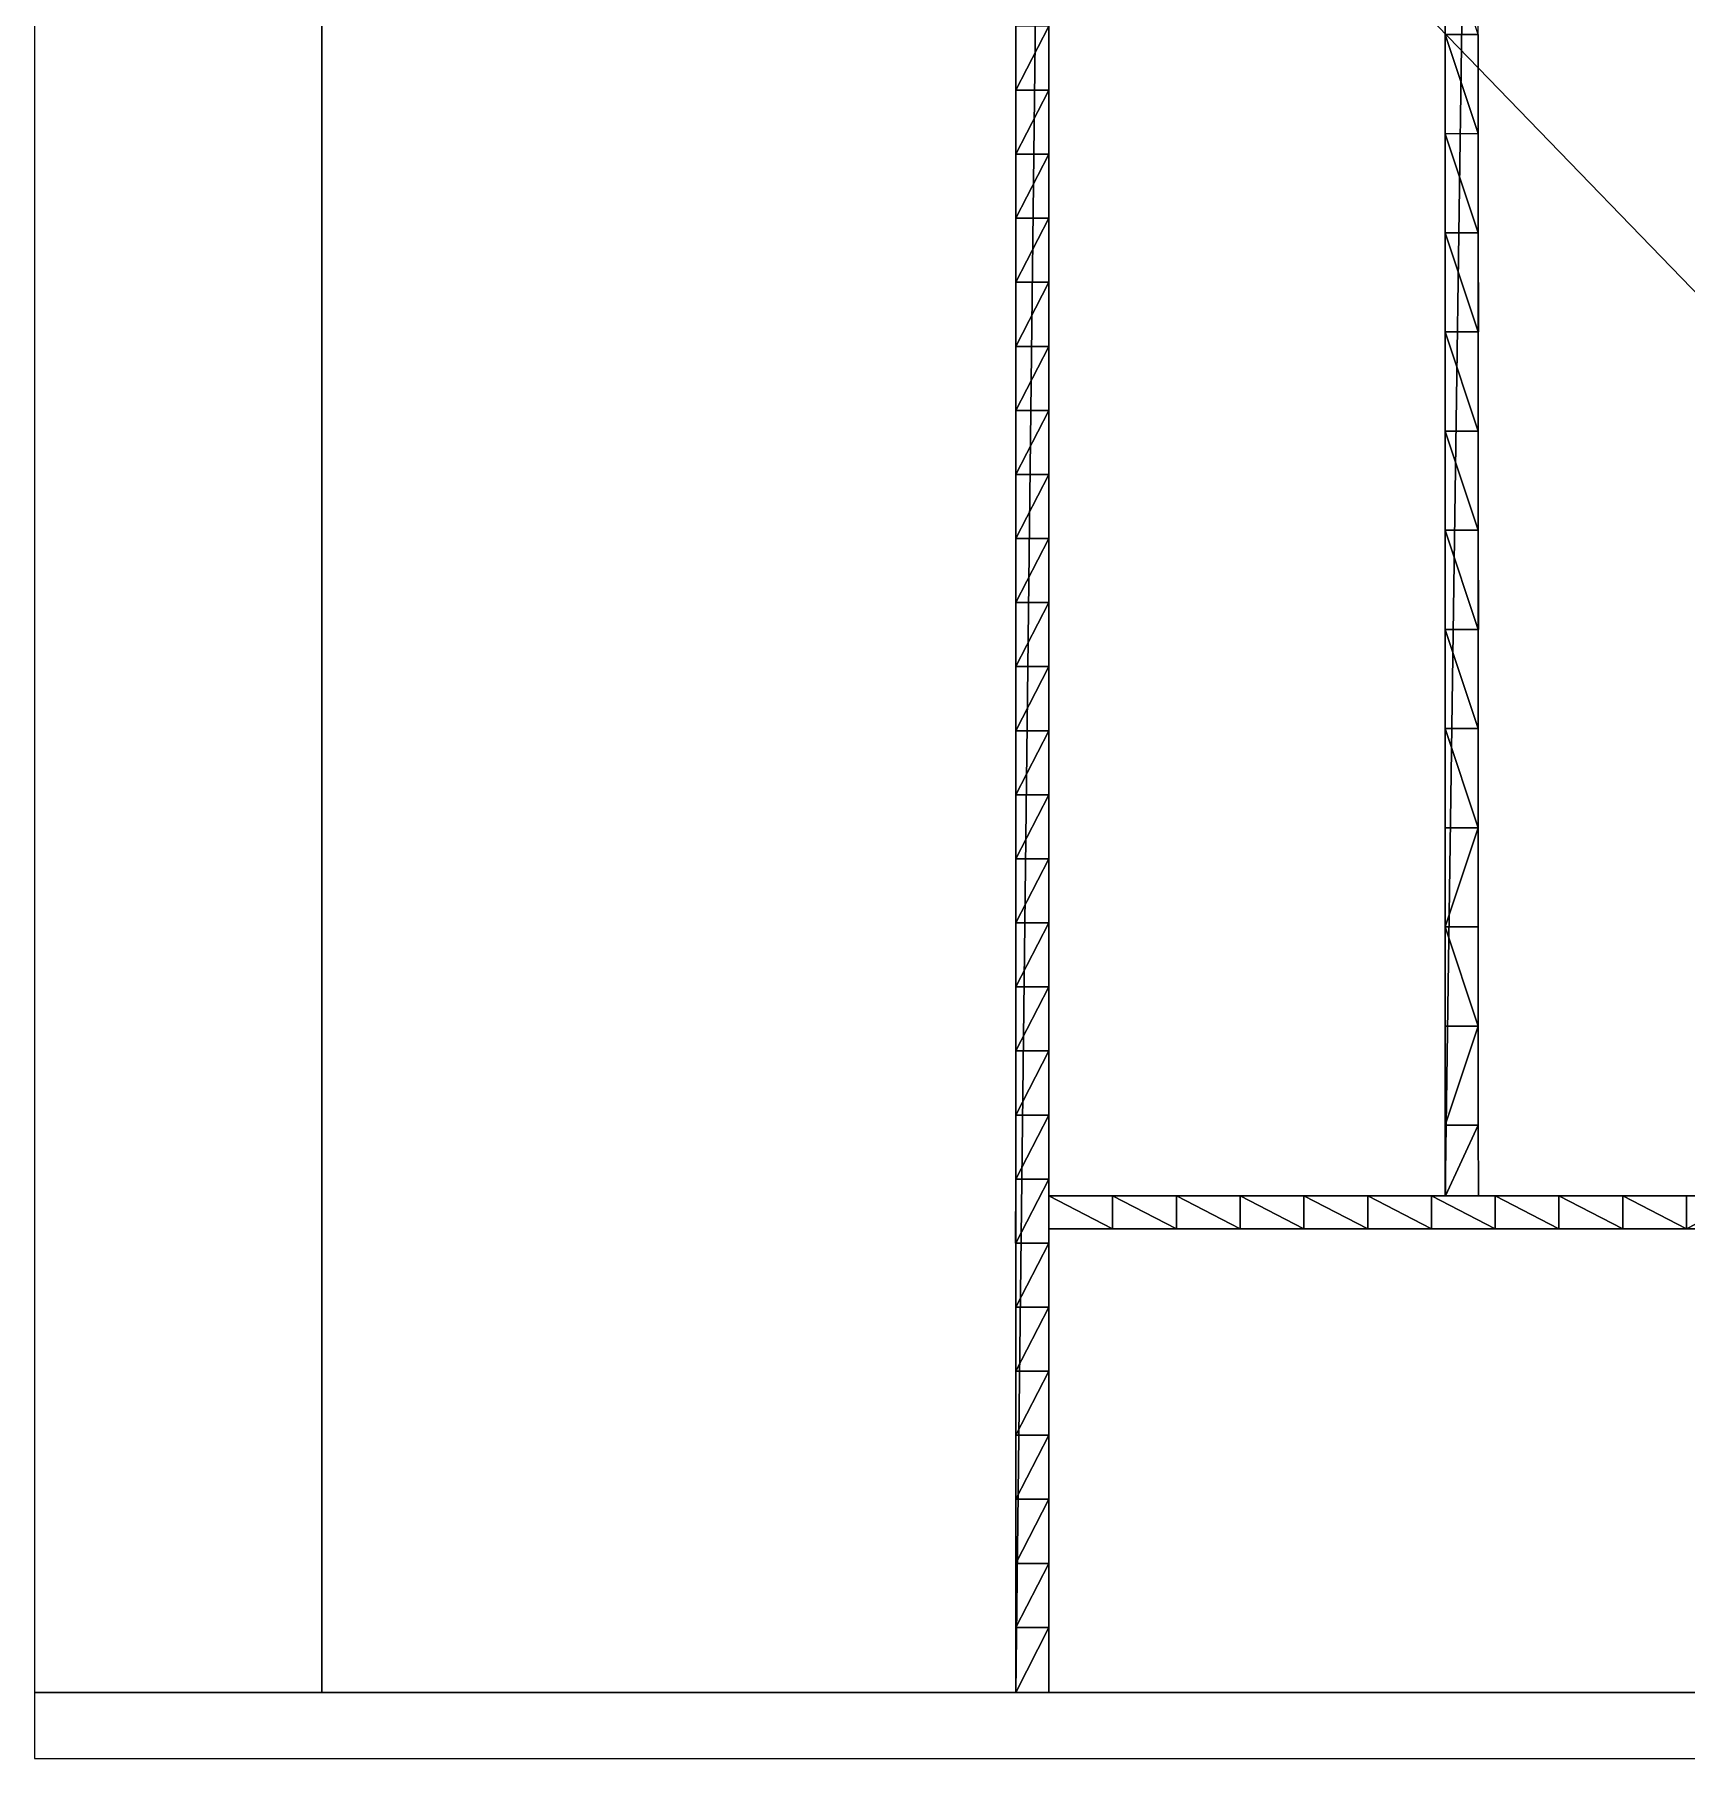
# Model space of a CAD drawing. Extents: x -240 to 260, y -480 to 0.
# Drawn here: x -240 to 10, y -480 to -219.2 of the extents above; entities that cross this region are included whole.
import ezdxf

# ---------------------------------------------------------------- set-up
doc = ezdxf.new("R2010")
doc.units = 0
doc.layers.get('0').update_dxf_attribs({"linetype": 'CONTINUOUS'})
doc.layers.add('BRANCO', color=7, linetype='CONTINUOUS')

msp = doc.modelspace()

# ---------------------------------------------------------------- linework, layer by layer
at = {"linetype": 'CONTINUOUS'}
for p, q in [((-240, -470), (-240, -480)), ((-240, -480), (260, -480))]:
    msp.add_line(p, q, dxfattribs=at)
for points in [[(-240, 0), (-240, -470), (-196.5, -470), (-196.5, 0)], [(260, -470), (-240, -470), (-240, -480), (260, -480)]]:
    msp.add_3dface(points, dxfattribs=at)
at = {"layer": 'BRANCO'}
for points in [[(-196.5, -43.5), (-196.5, -469.9996), (-196.5, -469.9996, -74), (-196.5, -43.5)], [(-196.5, -43.5), (-196.5, -469.9996, -74), (-196.5, -43.5, -74), (-196.5, -43.5)], [(-196.5, -43.5, -74), (-196.5, -469.9996, -74), (216.5, -469.9996, -74), (-196.5, -43.5, -74)], [(-196.5, -43.5, -74), (216.5, -469.9996, -74), (216.5, -43.5, -74), (-196.5, -43.5, -74)], [(-91.5, -469.9996, -74.00294), (-86.5, -469.9996, -74.00294), (-86.5, -43.49957, -74.00294), (-91.5, -469.9996, -74.00294)], [(-91.5, -469.9996, -74.00294), (-86.5, -43.49957, -74.00294), (-91.5, -43.49957, -74.00294), (-91.5, -469.9996, -74.00294)], [(-26.5, -394.888, -74.0202), (-21.51543, -43.49334, -74.0202), (-26.51543, -43.49957, -74.0202), (-26.5, -394.888, -74.0202)], [(-26.5, -394.888, -74.0202), (-21.5, -394.8817, -74.0202), (-21.51543, -43.49334, -74.0202), (-26.5, -394.888, -74.0202)], [(-21.50772, -219.1875, -0.38933), (-26.50772, -204.1875, -0.38933), (-26.51543, -219.1954, -0.38933), (-21.50772, -219.1875, -0.38933)], [(-26.50772, -219.1938, -0.38933), (-26.50772, -204.1938, -0.38933), (-26.50772, -219.1938, -74.0202), (-26.50772, -219.1938, -0.38933)], [(-26.50772, -219.1938, -74.0202), (-26.50772, -204.1938, -0.38933), (-26.50772, -204.1938, -74.0202), (-26.50772, -219.1938, -74.0202)], [(-91.5, -227.6096, -0.34747), (-91.5, -217.9196, -0.78905), (-91.5, -227.6096, -74.00294), (-91.5, -227.6096, -0.34747)], [(-91.5, -227.6096, -74.00294), (-91.5, -217.9196, -0.78905), (-91.5, -217.9196, -74.00294), (-91.5, -227.6096, -74.00294)], [(-86.5, -217.9196, -0.78905), (-91.5, -217.9196, -0.78905), (-91.5, -227.6096, -0.34747), (-86.5, -217.9196, -0.78905)], [(-86.5, -217.9196, -0.78905), (-91.5, -227.6096, -0.34747), (-86.5, -227.6096, -0.34747), (-86.5, -217.9196, -0.78905)], [(-86.5, -217.9196, -0.78905), (-86.5, -227.6096, -0.34747), (-86.5, -227.6096, -74.00294), (-86.5, -217.9196, -0.78905)], [(-86.5, -217.9196, -0.78905), (-86.5, -227.6096, -74.00294), (-86.5, -217.9196, -74.00294), (-86.5, -217.9196, -0.78905)], [(-26.50706, -234.1938, -74.0202), (-26.51543, -219.1954, -0.38933), (-26.50772, -219.1938, -74.0202), (-26.50706, -234.1938, -74.0202)], [(-26.50772, -234.1938, -0.5585), (-26.51543, -219.1954, -0.38933), (-26.50706, -234.1938, -74.0202), (-26.50772, -234.1938, -0.5585)], [(-21.50772, -234.1875, -0.5585), (-21.53123, -219.1876, -0.38933), (-26.50772, -219.1876, -0.38933), (-21.50772, -234.1875, -0.5585)], [(-21.50772, -234.1875, -0.5585), (-26.50772, -219.1876, -0.38933), (-26.50772, -234.1938, -0.5585), (-21.50772, -234.1875, -0.5585)], [(-21.51543, -219.1892, -0.38933), (-21.50706, -234.1875, -74.0202), (-21.50772, -219.1875, -74.0202), (-21.51543, -219.1892, -0.38933)], [(-21.51543, -219.1892, -0.38933), (-21.50772, -234.1875, -0.5585), (-21.50706, -234.1875, -74.0202), (-21.51543, -219.1892, -0.38933)], [(-91.5, -237.2996, -0.20012), (-91.5, -227.6096, -0.34747), (-91.5, -237.2996, -74.00294), (-91.5, -237.2996, -0.20012)], [(-91.5, -237.2996, -74.00294), (-91.5, -227.6096, -0.34747), (-91.5, -227.6096, -74.00294), (-91.5, -237.2996, -74.00294)], [(-86.5, -227.6096, -0.34747), (-91.5, -227.6096, -0.34747), (-91.5, -237.2996, -0.20012), (-86.5, -227.6096, -0.34747)], [(-86.5, -227.6096, -0.34747), (-91.5, -237.2996, -0.20012), (-86.5, -237.2996, -0.20012), (-86.5, -227.6096, -0.34747)], [(-86.5, -227.6096, -0.34747), (-86.5, -237.2996, -0.20012), (-86.5, -237.2996, -74.00294), (-86.5, -227.6096, -0.34747)], [(-86.5, -227.6096, -0.34747), (-86.5, -237.2996, -74.00294), (-86.5, -227.6096, -74.00294), (-86.5, -227.6096, -0.34747)], [(-21.50772, -249.1875, -1.06633), (-21.50772, -234.1875, -0.5585), (-26.50772, -234.1938, -0.5585), (-21.50772, -249.1875, -1.06633)], [(-26.50772, -249.1938, -1.06633), (-26.50772, -234.1938, -0.5585), (-26.50772, -249.1938, -74.0202), (-26.50772, -249.1938, -1.06633)], [(-26.50772, -249.1938, -74.0202), (-26.50772, -234.1938, -0.5585), (-26.50772, -234.1938, -74.0202), (-26.50772, -249.1938, -74.0202)], [(-21.50772, -249.1875, -1.06633), (-26.50772, -234.1938, -0.5585), (-26.50772, -249.1938, -1.06633), (-21.50772, -249.1875, -1.06633)], [(-21.50772, -234.1875, -0.5585), (-21.50772, -249.1875, -1.06633), (-21.50772, -249.1875, -74.0202), (-21.50772, -234.1875, -0.5585)], [(-21.50772, -234.1875, -0.5585), (-21.50772, -249.1875, -74.0202), (-21.50772, -234.1875, -74.0202), (-21.50772, -234.1875, -0.5585)], [(-91.5, -246.9896, -0.05259), (-91.5, -237.2996, -0.20012), (-91.5, -246.9896, -74.00294), (-91.5, -246.9896, -0.05259)], [(-91.5, -246.9896, -74.00294), (-91.5, -237.2996, -0.20012), (-91.5, -237.2996, -74.00294), (-91.5, -246.9896, -74.00294)], [(-86.5, -237.2996, -0.20012), (-91.5, -237.2996, -0.20012), (-91.5, -246.9896, -0.05259), (-86.5, -237.2996, -0.20012)], [(-86.5, -237.2996, -0.20012), (-91.5, -246.9896, -0.05259), (-86.5, -246.9896, -0.05259), (-86.5, -237.2996, -0.20012)], [(-86.5, -237.2996, -0.20012), (-86.5, -246.9896, -0.05259), (-86.5, -246.9896, -74.00294), (-86.5, -237.2996, -0.20012)], [(-86.5, -237.2996, -0.20012), (-86.5, -246.9896, -74.00294), (-86.5, -237.2996, -74.00294), (-86.5, -237.2996, -0.20012)], [(-91.5, -256.6796, -0.05259), (-91.5, -246.9896, -0.05259), (-91.5, -256.6796, -74.00294), (-91.5, -256.6796, -0.05259)], [(-91.5, -256.6796, -74.00294), (-91.5, -246.9896, -0.05259), (-91.5, -246.9896, -74.00294), (-91.5, -256.6796, -74.00294)], [(-86.5, -246.9896, -0.05259), (-91.5, -246.9896, -0.05259), (-91.5, -256.6796, -0.05259), (-86.5, -246.9896, -0.05259)], [(-86.5, -246.9896, -0.05259), (-91.5, -256.6796, -0.05259), (-86.5, -256.6796, -0.00295), (-86.5, -246.9896, -0.05259)], [(-86.5, -246.9896, -0.05259), (-86.5, -256.6796, -0.05259), (-86.5, -256.6796, -74.00294), (-86.5, -246.9896, -0.05259)], [(-86.5, -246.9896, -0.05259), (-86.5, -256.6796, -74.00294), (-86.5, -246.9896, -74.00294), (-86.5, -246.9896, -0.05259)], [(-21.50772, -264.1875, -1.9136), (-21.50772, -249.1875, -1.06633), (-26.50772, -249.1938, -1.06633), (-21.50772, -264.1875, -1.9136)], [(-26.50772, -264.1938, -1.9136), (-26.50772, -249.1938, -1.06633), (-26.50574, -264.1938, -74.0202), (-26.50772, -264.1938, -1.9136)], [(-26.50574, -264.1938, -74.0202), (-26.50772, -249.1938, -1.06633), (-26.50772, -249.1938, -74.0202), (-26.50574, -264.1938, -74.0202)], [(-21.50772, -264.1875, -1.9136), (-26.50772, -249.1938, -1.06633), (-26.50772, -264.1938, -1.9136), (-21.50772, -264.1875, -1.9136)], [(-21.50772, -249.1875, -1.06633), (-21.50772, -264.1875, -1.9136), (-21.50574, -264.1875, -74.0202), (-21.50772, -249.1875, -1.06633)], [(-21.50772, -249.1875, -1.06633), (-21.50574, -264.1875, -74.0202), (-21.50772, -249.1875, -74.0202), (-21.50772, -249.1875, -1.06633)], [(-91.5, -266.3696, -0.05117), (-91.5, -256.6796, -0.00295), (-91.5, -266.3696, -74.00294), (-91.5, -266.3696, -0.05117)], [(-91.5, -266.3696, -74.00294), (-91.5, -256.6796, -0.00295), (-91.5, -256.6796, -74.00294), (-91.5, -266.3696, -74.00294)], [(-86.5, -256.6796, -0.00295), (-91.5, -256.6796, -0.05259), (-91.5, -266.3696, -0.05117), (-86.5, -256.6796, -0.00295)], [(-86.5, -256.6796, -0.00295), (-91.5, -266.3696, -0.05117), (-86.5, -266.3696, -0.05117), (-86.5, -256.6796, -0.00295)], [(-86.5, -256.6796, -0.00295), (-86.5, -266.3696, -0.05117), (-86.5, -266.3696, -74.00294), (-86.5, -256.6796, -0.00295)], [(-86.5, -256.6796, -0.00295), (-86.5, -266.3696, -74.00294), (-86.5, -256.6796, -74.00294), (-86.5, -256.6796, -0.00295)], [(-21.50772, -279.1875, -3.10162), (-21.50772, -264.1875, -1.9136), (-26.50772, -264.1938, -1.9136), (-21.50772, -279.1875, -3.10162)], [(-26.50772, -279.1938, -3.10162), (-26.50772, -264.1938, -1.9136), (-26.50772, -279.1938, -74.0202), (-26.50772, -279.1938, -3.10162)], [(-26.50772, -279.1938, -74.0202), (-26.50772, -264.1938, -1.9136), (-26.50772, -264.1938, -74.0202), (-26.50772, -279.1938, -74.0202)], [(-21.50772, -279.1875, -3.10162), (-26.50772, -264.1938, -1.9136), (-26.50772, -279.1938, -3.10162), (-21.50772, -279.1875, -3.10162)], [(-21.50772, -264.1875, -1.9136), (-21.50772, -279.1875, -3.10162), (-21.50772, -279.1875, -74.0202), (-21.50772, -264.1875, -1.9136)], [(-21.50772, -264.1875, -1.9136), (-21.50772, -279.1875, -74.0202), (-21.50772, -264.1875, -74.0202), (-21.50772, -264.1875, -1.9136)], [(-91.5, -276.0596, -0.19729), (-91.5, -266.3696, -0.05117), (-91.5, -276.0596, -74.00294), (-91.5, -276.0596, -0.19729)], [(-91.5, -276.0596, -74.00294), (-91.5, -266.3696, -0.05117), (-91.5, -266.3696, -74.00294), (-91.5, -276.0596, -74.00294)], [(-86.5, -266.3696, -0.05117), (-91.5, -266.3696, -0.05117), (-91.5, -276.0596, -0.19729), (-86.5, -266.3696, -0.05117)], [(-86.5, -266.3696, -0.05117), (-91.5, -276.0596, -0.19729), (-86.5, -276.0596, -0.19729), (-86.5, -266.3696, -0.05117)], [(-86.5, -266.3696, -0.05117), (-86.5, -276.0596, -0.19729), (-86.5, -276.0596, -74.00294), (-86.5, -266.3696, -0.05117)], [(-86.5, -266.3696, -0.05117), (-86.5, -276.0596, -74.00294), (-86.5, -266.3696, -74.00294), (-86.5, -266.3696, -0.05117)], [(-91.5, -285.7496, -0.44133), (-91.5, -276.0596, -0.19729), (-91.5, -285.7496, -74.00294), (-91.5, -285.7496, -0.44133)], [(-91.5, -285.7496, -74.00294), (-91.5, -276.0596, -0.19729), (-91.5, -276.0596, -74.00294), (-91.5, -285.7496, -74.00294)], [(-86.5, -276.0596, -0.19729), (-91.5, -276.0596, -0.19729), (-91.5, -285.7496, -0.44133), (-86.5, -276.0596, -0.19729)], [(-86.5, -276.0596, -0.19729), (-91.5, -285.7496, -0.44133), (-86.5, -285.7496, -0.44133), (-86.5, -276.0596, -0.19729)], [(-86.5, -276.0596, -0.19729), (-86.5, -285.7496, -0.44133), (-86.5, -285.7496, -74.00294), (-86.5, -276.0596, -0.19729)], [(-86.5, -276.0596, -0.19729), (-86.5, -285.7496, -74.00294), (-86.5, -276.0596, -74.00294), (-86.5, -276.0596, -0.19729)], [(-21.50772, -294.1875, -4.63223), (-21.5264, -279.1876, -3.10162), (-26.50772, -279.1938, -3.10162), (-21.50772, -294.1875, -4.63223)], [(-26.50772, -294.1938, -4.63223), (-26.50772, -279.1938, -3.10162), (-26.50772, -294.1938, -74.0202), (-26.50772, -294.1938, -4.63223)], [(-26.50772, -294.1938, -74.0202), (-26.50772, -279.1938, -3.10162), (-26.50772, -279.1938, -74.0202), (-26.50772, -294.1938, -74.0202)], [(-21.50772, -294.1875, -4.63223), (-26.50772, -279.1938, -3.10162), (-26.50772, -294.1938, -4.63223), (-21.50772, -294.1875, -4.63223)], [(-21.50772, -279.1875, -3.10162), (-21.50772, -294.1875, -4.63223), (-21.50772, -294.1875, -74.0202), (-21.50772, -279.1875, -3.10162)], [(-21.50772, -279.1875, -3.10162), (-21.50772, -294.1875, -74.0202), (-21.50772, -279.1875, -74.0202), (-21.50772, -279.1875, -3.10162)], [(-91.5, -295.4396, -0.78339), (-91.5, -285.7496, -0.44133), (-91.5, -295.4396, -74.00294), (-91.5, -295.4396, -0.78339)], [(-91.5, -295.4396, -74.00294), (-91.5, -285.7496, -0.44133), (-91.5, -285.7496, -74.00294), (-91.5, -295.4396, -74.00294)], [(-86.5, -285.7496, -0.44133), (-91.5, -285.7496, -0.44133), (-91.5, -295.4396, -0.78339), (-86.5, -285.7496, -0.44133)], [(-86.5, -285.7496, -0.44133), (-91.5, -295.4396, -0.78339), (-86.5, -295.4396, -0.78339), (-86.5, -285.7496, -0.44133)], [(-86.5, -285.7496, -0.44133), (-86.5, -295.4396, -0.78339), (-86.5, -295.4396, -74.00294), (-86.5, -285.7496, -0.44133)], [(-86.5, -285.7496, -0.44133), (-86.5, -295.4396, -74.00294), (-86.5, -285.7496, -74.00294), (-86.5, -285.7496, -0.44133)], [(-21.50772, -309.1875, -6.5078), (-21.5264, -294.1876, -4.63223), (-26.50772, -294.1938, -4.63223), (-21.50772, -309.1875, -6.5078)], [(-26.50772, -309.1938, -6.5078), (-26.50772, -294.1938, -4.63223), (-26.50376, -309.1938, -74.0202), (-26.50772, -309.1938, -6.5078)], [(-26.50376, -309.1938, -74.0202), (-26.50772, -294.1938, -4.63223), (-26.50772, -294.1938, -74.0202), (-26.50376, -309.1938, -74.0202)], [(-21.50772, -309.1875, -6.5078), (-26.50772, -294.1938, -4.63223), (-26.50772, -309.1938, -6.5078), (-21.50772, -309.1875, -6.5078)], [(-21.50772, -294.1875, -4.63223), (-21.50772, -309.1875, -6.5078), (-21.50376, -309.1875, -74.0202), (-21.50772, -294.1875, -4.63223)], [(-21.50772, -294.1875, -4.63223), (-21.50376, -309.1875, -74.0202), (-21.50772, -294.1875, -74.0202), (-21.50772, -294.1875, -4.63223)], [(-91.5, -305.1296, -1.22355), (-91.5, -295.4396, -0.78339), (-91.5, -305.1296, -74.00294), (-91.5, -305.1296, -1.22355)], [(-91.5, -305.1296, -74.00294), (-91.5, -295.4396, -0.78339), (-91.5, -295.4396, -74.00294), (-91.5, -305.1296, -74.00294)], [(-86.5, -295.4396, -0.78339), (-91.5, -295.4396, -0.78339), (-91.5, -305.1296, -1.22355), (-86.5, -295.4396, -0.78339)], [(-86.5, -295.4396, -0.78339), (-91.5, -305.1296, -1.22355), (-86.5, -305.1296, -1.22355), (-86.5, -295.4396, -0.78339)], [(-86.5, -295.4396, -0.78339), (-86.5, -305.1296, -1.22355), (-86.5, -305.1296, -74.00294), (-86.5, -295.4396, -0.78339)], [(-86.5, -295.4396, -0.78339), (-86.5, -305.1296, -74.00294), (-86.5, -295.4396, -74.00294), (-86.5, -295.4396, -0.78339)], [(-91.5, -314.8195, -1.76195), (-91.5, -305.1296, -1.22355), (-91.5, -314.8195, -74.00294), (-91.5, -314.8195, -1.76195)], [(-91.5, -314.8195, -74.00294), (-91.5, -305.1296, -1.22355), (-91.5, -305.1296, -74.00294), (-91.5, -314.8195, -74.00294)], [(-86.5, -305.1296, -1.22355), (-91.5, -305.1296, -1.22355), (-91.5, -314.8195, -1.76195), (-86.5, -305.1296, -1.22355)], [(-86.5, -305.1296, -1.22355), (-91.5, -314.8195, -1.76195), (-86.5, -314.8195, -1.76195), (-86.5, -305.1296, -1.22355)], [(-86.5, -305.1296, -1.22355), (-86.5, -314.8195, -1.76195), (-86.5, -314.8195, -74.00294), (-86.5, -305.1296, -1.22355)], [(-86.5, -305.1296, -1.22355), (-86.5, -314.8195, -74.00294), (-86.5, -305.1296, -74.00294), (-86.5, -305.1296, -1.22355)], [(-21.50772, -324.1875, -8.7313), (-21.50772, -309.1875, -6.5078), (-26.50772, -309.1938, -6.5078), (-21.50772, -324.1875, -8.7313)], [(-26.50772, -324.1938, -8.7313), (-26.50772, -309.1938, -6.5078), (-26.50772, -324.1938, -74.0202), (-26.50772, -324.1938, -8.7313)], [(-26.50772, -324.1938, -74.0202), (-26.50772, -309.1938, -6.5078), (-26.50772, -309.1938, -74.0202), (-26.50772, -324.1938, -74.0202)], [(-21.50772, -324.1875, -8.7313), (-26.50772, -309.1938, -6.5078), (-26.50772, -324.1938, -8.7313), (-21.50772, -324.1875, -8.7313)], [(-21.50772, -309.1875, -6.5078), (-21.50772, -324.1875, -8.7313), (-21.50772, -324.1875, -74.0202), (-21.50772, -309.1875, -6.5078)], [(-21.50772, -309.1875, -6.5078), (-21.50772, -324.1875, -74.0202), (-21.50772, -309.1875, -74.0202), (-21.50772, -309.1875, -6.5078)], [(-91.5, -324.5096, -2.39877), (-91.5, -314.8195, -1.76195), (-91.5, -324.5096, -74.00294), (-91.5, -324.5096, -2.39877)], [(-91.5, -324.5096, -74.00294), (-91.5, -314.8195, -1.76195), (-91.5, -314.8195, -74.00294), (-91.5, -324.5096, -74.00294)], [(-86.5, -314.8195, -1.76195), (-91.5, -314.8195, -1.76195), (-91.5, -324.5096, -2.39877), (-86.5, -314.8195, -1.76195)], [(-86.5, -314.8195, -1.76195), (-91.5, -324.5096, -2.39877), (-86.5, -324.5096, -2.39877), (-86.5, -314.8195, -1.76195)], [(-86.5, -314.8195, -1.76195), (-86.5, -324.5096, -2.39877), (-86.5, -324.5096, -74.00294), (-86.5, -314.8195, -1.76195)], [(-86.5, -314.8195, -1.76195), (-86.5, -324.5096, -74.00294), (-86.5, -314.8195, -74.00294), (-86.5, -314.8195, -1.76195)], [(-91.5, -334.1996, -3.1342), (-91.5, -324.5096, -2.39877), (-91.5, -334.1996, -74.00294), (-91.5, -334.1996, -3.1342)], [(-91.5, -334.1996, -74.00294), (-91.5, -324.5096, -2.39877), (-91.5, -324.5096, -74.00294), (-91.5, -334.1996, -74.00294)], [(-86.5, -324.5096, -2.39877), (-91.5, -324.5096, -2.39877), (-91.5, -334.1996, -3.1342), (-86.5, -324.5096, -2.39877)], [(-86.5, -324.5096, -2.39877), (-91.5, -334.1996, -3.1342), (-86.5, -334.1996, -3.1342), (-86.5, -324.5096, -2.39877)], [(-86.5, -324.5096, -2.39877), (-86.5, -334.1996, -3.1342), (-86.5, -334.1996, -74.00294), (-86.5, -324.5096, -2.39877)], [(-86.5, -324.5096, -2.39877), (-86.5, -334.1996, -74.00294), (-86.5, -324.5096, -74.00294), (-86.5, -324.5096, -2.39877)], [(-21.50772, -339.1875, -11.30628), (-21.50772, -324.1875, -8.7313), (-26.50772, -324.1877, -8.7304), (-21.50772, -339.1875, -11.30628)], [(-21.50772, -339.1875, -11.30628), (-26.50772, -324.1877, -8.7304), (-26.50772, -339.1938, -11.30628), (-21.50772, -339.1875, -11.30628)], [(-26.50772, -339.1938, -11.30628), (-26.50772, -324.1938, -8.7313), (-26.50772, -339.1938, -74.0202), (-26.50772, -339.1938, -11.30628)], [(-26.50772, -339.1938, -74.0202), (-26.50772, -324.1938, -8.7313), (-26.50772, -324.1938, -74.0202), (-26.50772, -339.1938, -74.0202)], [(-21.50772, -324.1875, -8.7313), (-21.50772, -339.1875, -11.30628), (-21.50772, -339.1875, -74.0202), (-21.50772, -324.1875, -8.7313)], [(-21.50772, -324.1875, -8.7313), (-21.50772, -339.1875, -74.0202), (-21.50772, -324.1875, -74.0202), (-21.50772, -324.1875, -8.7313)], [(-91.5, -343.8896, -3.96847), (-91.5, -334.1996, -3.1342), (-91.5, -343.8896, -74.00294), (-91.5, -343.8896, -3.96847)], [(-91.5, -343.8896, -74.00294), (-91.5, -334.1996, -3.1342), (-91.5, -334.1996, -74.00294), (-91.5, -343.8896, -74.00294)], [(-86.5, -334.1996, -3.1342), (-91.5, -334.1996, -3.1342), (-91.5, -343.8896, -3.96847), (-86.5, -334.1996, -3.1342)], [(-86.5, -334.1996, -3.1342), (-91.5, -343.8896, -3.96847), (-86.5, -343.8896, -3.96847), (-86.5, -334.1996, -3.1342)], [(-86.5, -334.1996, -3.1342), (-86.5, -343.8896, -3.96847), (-86.5, -343.8896, -74.00294), (-86.5, -334.1996, -3.1342)], [(-86.5, -334.1996, -3.1342), (-86.5, -343.8896, -74.00294), (-86.5, -334.1996, -74.00294), (-86.5, -334.1996, -3.1342)], [(-21.50772, -339.1936, -11.30732), (-26.50772, -339.1938, -11.30732), (-26.50772, -354.1938, -14.2369), (-21.50772, -339.1936, -11.30732)], [(-21.50772, -339.1936, -11.30732), (-26.50772, -354.1938, -14.2369), (-21.50772, -354.1935, -14.23807), (-21.50772, -339.1936, -11.30732)], [(-26.50772, -354.1938, -14.2369), (-26.50772, -339.1938, -11.30628), (-26.50772, -354.1938, -74.0202), (-26.50772, -354.1938, -14.2369)], [(-26.50772, -354.1938, -74.0202), (-26.50772, -339.1938, -11.30628), (-26.50772, -339.1938, -74.0202), (-26.50772, -354.1938, -74.0202)], [(-21.50772, -339.1875, -11.30628), (-21.50772, -354.1875, -14.2369), (-21.50772, -354.1875, -74.0202), (-21.50772, -339.1875, -11.30628)], [(-21.50772, -339.1875, -11.30628), (-21.50772, -354.1875, -74.0202), (-21.50772, -339.1875, -74.0202), (-21.50772, -339.1875, -11.30628)], [(-91.5, -353.5796, -4.90182), (-91.5, -343.8896, -3.96847), (-91.5, -353.5796, -74.00294), (-91.5, -353.5796, -4.90182)], [(-91.5, -353.5796, -74.00294), (-91.5, -343.8896, -3.96847), (-91.5, -343.8896, -74.00294), (-91.5, -353.5796, -74.00294)], [(-86.5, -343.8896, -3.96847), (-91.5, -343.8896, -3.96847), (-91.5, -353.5796, -4.90182), (-86.5, -343.8896, -3.96847)], [(-86.5, -343.8896, -3.96847), (-91.5, -353.5796, -4.90182), (-86.5, -353.5796, -4.90182), (-86.5, -343.8896, -3.96847)], [(-86.5, -343.8896, -3.96847), (-86.5, -353.5796, -4.90182), (-86.5, -353.5796, -74.00294), (-86.5, -343.8896, -3.96847)], [(-86.5, -343.8896, -3.96847), (-86.5, -353.5796, -74.00294), (-86.5, -343.8896, -74.00294), (-86.5, -343.8896, -3.96847)], [(-91.5, -363.2696, -5.93457), (-91.5, -353.5796, -4.90182), (-91.5, -363.2696, -74.00294), (-91.5, -363.2696, -5.93457)], [(-91.5, -363.2696, -74.00294), (-91.5, -353.5796, -4.90182), (-91.5, -353.5796, -74.00294), (-91.5, -363.2696, -74.00294)], [(-86.5, -353.5796, -4.90182), (-91.5, -353.5796, -4.90182), (-91.5, -363.2696, -5.93457), (-86.5, -353.5796, -4.90182)], [(-86.5, -353.5796, -4.90182), (-91.5, -363.2696, -5.93457), (-86.5, -363.2696, -5.93457), (-86.5, -353.5796, -4.90182)], [(-86.5, -353.5796, -4.90182), (-86.5, -363.2696, -5.93457), (-86.5, -363.2696, -74.00294), (-86.5, -353.5796, -4.90182)], [(-86.5, -353.5796, -4.90182), (-86.5, -363.2696, -74.00294), (-86.5, -353.5796, -74.00294), (-86.5, -353.5796, -4.90182)], [(-26.50772, -354.1938, -14.23807), (-21.50772, -369.1934, -17.52943), (-21.50772, -354.1875, -14.2369), (-26.50772, -354.1938, -14.23807)], [(-26.50772, -369.1938, -17.528), (-26.50772, -354.1938, -14.2369), (-26.50772, -369.1938, -74.0202), (-26.50772, -369.1938, -17.528)], [(-26.50772, -369.1938, -74.0202), (-26.50772, -354.1938, -14.2369), (-26.50772, -354.1938, -74.0202), (-26.50772, -369.1938, -74.0202)], [(-26.50772, -354.1938, -14.23807), (-26.50772, -369.1938, -17.528), (-21.50772, -369.1934, -17.52943), (-26.50772, -354.1938, -14.23807)], [(-21.50772, -354.1875, -14.2369), (-21.50772, -369.1875, -17.528), (-21.50772, -369.1875, -74.0202), (-21.50772, -354.1875, -14.2369)], [(-21.50772, -354.1875, -14.2369), (-21.50772, -369.1875, -74.0202), (-21.50772, -354.1875, -74.0202), (-21.50772, -354.1875, -14.2369)], [(-91.5, -372.9596, -7.06702), (-91.5, -363.2696, -5.93457), (-91.5, -372.9596, -74.00294), (-91.5, -372.9596, -7.06702)], [(-91.5, -372.9596, -74.00294), (-91.5, -363.2696, -5.93457), (-91.5, -363.2696, -74.00294), (-91.5, -372.9596, -74.00294)], [(-86.5, -363.2696, -5.93457), (-91.5, -363.2696, -5.93457), (-91.5, -372.9596, -7.06702), (-86.5, -363.2696, -5.93457)], [(-86.5, -363.2696, -5.93457), (-91.5, -372.9596, -7.06702), (-86.5, -372.9596, -7.06702), (-86.5, -363.2696, -5.93457)], [(-86.5, -363.2696, -5.93457), (-86.5, -372.9596, -7.06702), (-86.5, -372.9596, -74.00294), (-86.5, -363.2696, -5.93457)], [(-86.5, -363.2696, -5.93457), (-86.5, -372.9596, -74.00294), (-86.5, -363.2696, -74.00294), (-86.5, -363.2696, -5.93457)], [(-21.50772, -369.1875, -17.528), (-26.50772, -369.1938, -17.528), (-26.50772, -384.1938, -21.18509), (-21.50772, -369.1875, -17.528)], [(-21.50772, -369.1875, -17.528), (-26.50772, -384.1938, -21.18509), (-21.50772, -384.1934, -21.18652), (-21.50772, -369.1875, -17.528)], [(-26.50772, -384.1938, -21.18509), (-26.50772, -369.1938, -17.528), (-26.50772, -384.1938, -74.0202), (-26.50772, -384.1938, -21.18509)], [(-26.50772, -384.1938, -74.0202), (-26.50772, -369.1938, -17.528), (-26.50772, -369.1938, -74.0202), (-26.50772, -384.1938, -74.0202)], [(-21.50772, -369.1875, -17.528), (-21.50772, -384.1875, -21.18509), (-21.50772, -384.1875, -74.0202), (-21.50772, -369.1875, -17.528)], [(-21.50772, -369.1875, -17.528), (-21.50772, -384.1875, -74.0202), (-21.50772, -369.1875, -74.0202), (-21.50772, -369.1875, -17.528)], [(-91.5, -382.6496, -8.29954), (-91.5, -372.9596, -7.06702), (-91.5, -382.6496, -74.00294), (-91.5, -382.6496, -8.29954)], [(-91.5, -382.6496, -74.00294), (-91.5, -372.9596, -7.06702), (-91.5, -372.9596, -74.00294), (-91.5, -382.6496, -74.00294)], [(-86.5, -372.9596, -7.06702), (-91.5, -372.9596, -7.06702), (-91.5, -382.6496, -8.29954), (-86.5, -372.9596, -7.06702)], [(-86.5, -372.9596, -7.06702), (-91.5, -382.6496, -8.29954), (-86.5, -382.6496, -8.29954), (-86.5, -372.9596, -7.06702)], [(-86.5, -372.9596, -7.06702), (-86.5, -382.6496, -8.29954), (-86.5, -382.6496, -74.00294), (-86.5, -372.9596, -7.06702)], [(-86.5, -372.9596, -7.06702), (-86.5, -382.6496, -74.00294), (-86.5, -372.9596, -74.00294), (-86.5, -372.9596, -7.06702)], [(-91.5, -392.3396, -9.63252), (-91.5, -382.6496, -8.29954), (-91.5, -392.3396, -74.00294), (-91.5, -392.3396, -9.63252)], [(-91.5, -392.3396, -74.00294), (-91.5, -382.6496, -8.29954), (-91.5, -382.6496, -74.00294), (-91.5, -392.3396, -74.00294)], [(-86.5, -382.6496, -8.29954), (-91.5, -382.6496, -8.29954), (-91.5, -392.3396, -9.63252), (-86.5, -382.6496, -8.29954)], [(-86.5, -382.6496, -8.29954), (-91.5, -392.3396, -9.63252), (-86.5, -392.3396, -9.63252), (-86.5, -382.6496, -8.29954)], [(-86.5, -382.6496, -8.29954), (-86.5, -392.3396, -9.63252), (-86.5, -392.3396, -74.00294), (-86.5, -382.6496, -8.29954)], [(-86.5, -382.6496, -8.29954), (-86.5, -392.3396, -74.00294), (-86.5, -382.6496, -74.00294), (-86.5, -382.6496, -8.29954)], [(-26.5, -394.888, -24.01932), (-26.50772, -384.1938, -21.18509), (-26.5, -394.888, -74.0202), (-26.5, -394.888, -24.01932)], [(-26.5, -394.888, -74.0202), (-26.50772, -384.1938, -21.18509), (-26.50772, -384.1938, -74.0202), (-26.5, -394.888, -74.0202)], [(-21.50772, -384.1934, -21.18652), (-26.50771, -384.1972, -21.18599), (-26.49439, -394.888, -24.02021), (-21.50772, -384.1934, -21.18652)], [(-21.50772, -384.1934, -21.18652), (-26.49439, -394.888, -24.02021), (-21.5, -394.8817, -24.02021), (-21.50772, -384.1934, -21.18652)], [(-21.50772, -384.1875, -21.18509), (-21.5, -394.8817, -24.01932), (-21.5, -394.8817, -74.0202), (-21.50772, -384.1875, -21.18509)], [(-21.50772, -384.1875, -21.18509), (-21.5, -394.8817, -74.0202), (-21.50772, -384.1875, -74.0202), (-21.50772, -384.1875, -21.18509)], [(-91.5, -402.0296, -11.06637), (-91.5, -392.3396, -9.63252), (-91.5237, -402.0296, -74.00294), (-91.5, -402.0296, -11.06637)], [(-91.5237, -402.0296, -74.00294), (-91.5, -392.3396, -9.63252), (-91.5, -392.3396, -74.00294), (-91.5237, -402.0296, -74.00294)], [(-86.5, -392.3396, -9.63252), (-91.5, -392.3396, -9.63252), (-91.5, -402.0296, -11.06637), (-86.5, -392.3396, -9.63252)], [(-86.5, -392.3396, -9.63252), (-91.5, -402.0296, -11.06637), (-86.5, -402.0296, -11.06826), (-86.5, -392.3396, -9.63252)], [(-86.5, -392.3396, -9.63252), (-86.5, -402.0296, -11.06637), (-86.5237, -402.0296, -74.00294), (-86.5, -392.3396, -9.63252)], [(-86.5, -392.3396, -9.63252), (-86.5237, -402.0296, -74.00294), (-86.5, -392.3396, -74.00294), (-86.5, -392.3396, -9.63252)], [(-86.50153, -399.888, -23.8225), (-76.85153, -399.888, -19.02507), (-86.50153, -394.888, -23.8225), (-86.50153, -399.888, -23.8225)], [(-86.50153, -394.888, -23.8225), (-76.85153, -399.888, -19.02507), (-76.85153, -394.888, -19.02507), (-86.50153, -394.888, -23.8225)], [(-86.50153, -394.888, -23.8225), (-86.5, -394.888, -73.99433), (-86.5, -399.888, -73.99433), (-86.50153, -394.888, -23.8225)], [(-86.50153, -394.888, -23.8225), (-86.5, -399.888, -73.99433), (-86.50153, -399.888, -23.8225), (-86.50153, -394.888, -23.8225)], [(-86.50153, -394.888, -23.8225), (-76.85153, -394.888, -19.02507), (-86.5, -394.888, -73.99433), (-86.50153, -394.888, -23.8225)], [(-86.5, -394.888, -73.99433), (-76.85153, -394.888, -19.02507), (-76.85153, -394.888, -73.99433), (-86.5, -394.888, -73.99433)], [(-76.85153, -399.888, -19.02507), (-67.20153, -399.888, -14.83476), (-76.85153, -394.888, -19.02507), (-76.85153, -399.888, -19.02507)], [(-76.85153, -394.888, -19.02507), (-67.20153, -399.888, -14.83476), (-67.20153, -394.888, -14.83476), (-76.85153, -394.888, -19.02507)], [(-76.85153, -394.888, -19.02507), (-67.20153, -394.888, -14.83476), (-76.85153, -394.888, -73.99433), (-76.85153, -394.888, -19.02507)], [(-76.85153, -394.888, -73.99433), (-67.20153, -394.888, -14.83476), (-67.20153, -394.888, -73.99433), (-76.85153, -394.888, -73.99433)], [(-67.20153, -399.888, -14.83476), (-57.55153, -399.888, -11.21233), (-67.20153, -394.888, -14.83476), (-67.20153, -399.888, -14.83476)], [(-67.20153, -394.888, -14.83476), (-57.55153, -399.888, -11.21233), (-57.55153, -394.888, -11.21233), (-67.20153, -394.888, -14.83476)], [(-67.20153, -394.888, -14.83476), (-57.55153, -394.888, -11.21233), (-67.20153, -394.888, -73.99433), (-67.20153, -394.888, -14.83476)], [(-67.20153, -394.888, -73.99433), (-57.55153, -394.888, -11.21233), (-57.55153, -394.888, -73.99433), (-67.20153, -394.888, -73.99433)], [(-57.55153, -399.888, -11.21233), (-47.90153, -399.888, -8.12658), (-57.55153, -394.888, -11.21233), (-57.55153, -399.888, -11.21233)], [(-57.55153, -394.888, -11.21233), (-47.90153, -399.888, -8.12658), (-47.90153, -394.888, -8.12658), (-57.55153, -394.888, -11.21233)], [(-57.55153, -394.888, -11.21233), (-47.90153, -394.888, -8.12658), (-57.55153, -394.888, -73.99433), (-57.55153, -394.888, -11.21233)], [(-57.55153, -394.888, -73.99433), (-47.90153, -394.888, -8.12658), (-47.90153, -394.888, -73.99433), (-57.55153, -394.888, -73.99433)], [(-47.90153, -399.888, -8.12658), (-38.25153, -399.888, -5.55269), (-47.90153, -394.888, -8.12658), (-47.90153, -399.888, -8.12658)], [(-47.90153, -394.888, -8.12658), (-38.25153, -399.888, -5.55269), (-38.25153, -394.888, -5.55269), (-47.90153, -394.888, -8.12658)], [(-47.90153, -394.888, -8.12658), (-38.25153, -394.888, -5.55269), (-47.90153, -394.888, -73.99433), (-47.90153, -394.888, -8.12658)], [(-47.90153, -394.888, -73.99433), (-38.25153, -394.888, -5.55269), (-38.25153, -394.888, -73.99433), (-47.90153, -394.888, -73.99433)], [(-38.25153, -399.888, -5.55269), (-28.60153, -399.888, -3.47112), (-38.25153, -394.888, -5.55269), (-38.25153, -399.888, -5.55269)], [(-38.25153, -394.888, -5.55269), (-28.60153, -399.888, -3.47112), (-28.60153, -394.888, -3.47112), (-38.25153, -394.888, -5.55269)], [(-38.25153, -394.888, -5.55269), (-28.60153, -394.888, -3.47112), (-38.25153, -394.888, -73.99433), (-38.25153, -394.888, -5.55269)], [(-38.25153, -394.888, -73.99433), (-28.60153, -394.888, -3.47112), (-28.60153, -394.888, -73.99433), (-38.25153, -394.888, -73.99433)], [(-28.60153, -399.888, -3.47112), (-18.95153, -399.888, -1.86682), (-28.60153, -394.888, -3.47112), (-28.60153, -399.888, -3.47112)], [(-28.60153, -394.888, -3.47112), (-18.95153, -399.888, -1.86682), (-18.95153, -394.888, -1.86682), (-28.60153, -394.888, -3.47112)], [(-28.60153, -394.888, -3.47112), (-18.95153, -394.888, -1.86682), (-28.60153, -394.888, -73.99433), (-28.60153, -394.888, -3.47112)], [(-28.60153, -394.888, -73.99433), (-18.95153, -394.888, -1.86682), (-18.95153, -394.888, -73.99433), (-28.60153, -394.888, -73.99433)], [(-21.5, -394.8817, -74.0202), (-21.5, -394.8817, -24.02021), (-26.5, -394.888, -24.02021), (-21.5, -394.8817, -74.0202)], [(-21.5, -394.8817, -74.0202), (-26.5, -394.888, -24.02021), (-26.5, -394.888, -74.0202), (-21.5, -394.8817, -74.0202)], [(-18.95153, -399.888, -1.86682), (-9.30153, -399.888, -0.72857), (-18.95153, -394.888, -1.86682), (-18.95153, -399.888, -1.86682)], [(-18.95153, -394.888, -1.86682), (-9.30153, -399.888, -0.72857), (-9.30153, -394.888, -0.72857), (-18.95153, -394.888, -1.86682)], [(-18.95153, -394.888, -1.86682), (-9.30153, -394.888, -0.72857), (-18.95153, -394.888, -73.99433), (-18.95153, -394.888, -1.86682)], [(-18.95153, -394.888, -73.99433), (-9.30153, -394.888, -0.72857), (-9.30153, -394.888, -73.99433), (-18.95153, -394.888, -73.99433)], [(-9.30153, -399.888, -0.72857), (0.34847, -399.888, -0.04864), (-9.30153, -394.888, -0.72857), (-9.30153, -399.888, -0.72857)], [(-9.30153, -394.888, -0.72857), (0.34847, -399.888, -0.04864), (0.34847, -394.888, -0.04864), (-9.30153, -394.888, -0.72857)], [(-9.30153, -394.888, -0.72857), (0.34847, -394.888, -0.04864), (-9.30153, -394.888, -73.99433), (-9.30153, -394.888, -0.72857)], [(-9.30153, -394.888, -73.99433), (0.34847, -394.888, -0.04864), (0.34847, -394.888, -73.99433), (-9.30153, -394.888, -73.99433)], [(0.34847, -399.888, -0.04864), (9.99847, -399.888, 0.1775), (0.34847, -394.888, -0.04864), (0.34847, -399.888, -0.04864)], [(0.34847, -394.888, -0.04864), (9.99847, -399.888, 0.1775), (9.99847, -394.888, 0.1775), (0.34847, -394.888, -0.04864)], [(0.34847, -394.888, 0.1775), (9.99847, -394.888, 0.1775), (0.34847, -394.888, -73.99433), (0.34847, -394.888, 0.1775)], [(0.34847, -394.888, -73.99433), (9.99847, -394.888, 0.1775), (10, -394.888, -73.99433), (0.34847, -394.888, -73.99433)], [(19.64847, -399.888, -0.04864), (19.64847, -394.888, -0.04864), (9.99847, -399.888, 0.1775), (19.64847, -399.888, -0.04864)], [(9.99847, -399.888, 0.1775), (19.64847, -394.888, -0.04864), (9.99847, -394.888, 0.1775), (9.99847, -399.888, 0.1775)], [(9.99847, -394.888, 0.1775), (19.64847, -394.888, -0.04864), (10, -394.888, -73.99433), (9.99847, -394.888, 0.1775)], [(-76.85153, -399.888, -19.02507), (-86.50153, -399.888, -23.8225), (-86.5, -399.888, -73.99433), (-76.85153, -399.888, -19.02507)], [(-76.85153, -399.888, -19.02507), (-86.5, -399.888, -73.99433), (-76.85153, -399.888, -73.99433), (-76.85153, -399.888, -19.02507)], [(-67.20153, -399.888, -14.83476), (-76.85153, -399.888, -19.02507), (-76.85153, -399.888, -73.99433), (-67.20153, -399.888, -14.83476)], [(-67.20153, -399.888, -14.83476), (-76.85153, -399.888, -73.99433), (-67.20153, -399.888, -73.99433), (-67.20153, -399.888, -14.83476)], [(-57.55153, -399.888, -11.21233), (-67.20153, -399.888, -14.83476), (-67.20153, -399.888, -73.99433), (-57.55153, -399.888, -11.21233)], [(-57.55153, -399.888, -11.21233), (-67.20153, -399.888, -73.99433), (-57.55153, -399.888, -73.99433), (-57.55153, -399.888, -11.21233)], [(-47.90153, -399.888, -8.12658), (-57.55153, -399.888, -11.21233), (-57.55153, -399.888, -73.99433), (-47.90153, -399.888, -8.12658)], [(-47.90153, -399.888, -8.12658), (-57.55153, -399.888, -73.99433), (-47.90153, -399.888, -73.99433), (-47.90153, -399.888, -8.12658)], [(-38.25153, -399.888, -5.55269), (-47.90153, -399.888, -8.12658), (-47.90153, -399.888, -73.99433), (-38.25153, -399.888, -5.55269)], [(-38.25153, -399.888, -5.55269), (-47.90153, -399.888, -73.99433), (-38.25153, -399.888, -73.99433), (-38.25153, -399.888, -5.55269)], [(-28.60153, -399.888, -3.47112), (-38.25153, -399.888, -5.55269), (-38.25153, -399.888, -73.99433), (-28.60153, -399.888, -3.47112)], [(-28.60153, -399.888, -3.47112), (-38.25153, -399.888, -73.99433), (-28.60153, -399.888, -73.99433), (-28.60153, -399.888, -3.47112)], [(-18.95153, -399.888, -1.86682), (-28.60153, -399.888, -3.47112), (-28.60153, -399.888, -73.99433), (-18.95153, -399.888, -1.86682)], [(-18.95153, -399.888, -1.86682), (-28.60153, -399.888, -73.99433), (-18.95153, -399.888, -73.99433), (-18.95153, -399.888, -1.86682)], [(-9.30153, -399.888, -0.72857), (-18.95153, -399.888, -1.86682), (-18.95153, -399.888, -73.99433), (-9.30153, -399.888, -0.72857)], [(-9.30153, -399.888, -0.72857), (-18.95153, -399.888, -73.99433), (-9.30153, -399.888, -73.99433), (-9.30153, -399.888, -0.72857)], [(0.34847, -399.888, -0.04864), (-9.30153, -399.888, -0.72857), (-9.30153, -399.888, -73.99433), (0.34847, -399.888, -0.04864)], [(0.34847, -399.888, -0.04864), (-9.30153, -399.888, -73.99433), (0.34847, -399.888, -73.99433), (0.34847, -399.888, -0.04864)], [(9.99847, -399.888, 0.1775), (0.34847, -399.888, 0.1775), (0.34847, -399.888, -73.99433), (9.99847, -399.888, 0.1775)], [(9.99847, -399.888, 0.1775), (0.34847, -399.888, -73.99433), (10, -399.888, -73.99433), (9.99847, -399.888, 0.1775)], [(19.64847, -399.888, -0.04864), (9.99847, -399.888, 0.1775), (10, -399.888, -73.99433), (19.64847, -399.888, -0.04864)], [(-91.5, -411.7196, -12.60156), (-91.5, -402.0296, -11.06637), (-91.5, -411.7196, -74.00294), (-91.5, -411.7196, -12.60156)], [(-91.5, -411.7196, -74.00294), (-91.5, -402.0296, -11.06637), (-91.5, -402.0296, -74.00294), (-91.5, -411.7196, -74.00294)], [(-86.5, -402.0296, -11.06637), (-91.5, -402.0296, -11.06637), (-91.5, -411.7196, -12.60156), (-86.5, -402.0296, -11.06637)], [(-86.5, -402.0296, -11.06637), (-91.5, -411.7196, -12.60156), (-86.5, -411.7196, -12.60156), (-86.5, -402.0296, -11.06637)], [(-86.5, -402.0296, -11.06637), (-86.5, -411.7196, -12.60156), (-86.5, -411.7196, -74.00294), (-86.5, -402.0296, -11.06637)], [(-86.5, -402.0296, -11.06637), (-86.5, -411.7196, -74.00294), (-86.5, -402.0296, -74.00294), (-86.5, -402.0296, -11.06637)], [(-91.5, -421.4096, -14.23859), (-91.5, -411.7196, -12.60156), (-91.5, -421.4096, -74.00294), (-91.5, -421.4096, -14.23859)], [(-91.5, -421.4096, -74.00294), (-91.5, -411.7196, -12.60156), (-91.5, -411.7196, -74.00294), (-91.5, -421.4096, -74.00294)], [(-86.5, -411.7196, -12.60156), (-91.5, -411.7196, -12.60156), (-91.5, -421.4096, -14.23859), (-86.5, -411.7196, -12.60156)], [(-86.5, -411.7196, -12.60156), (-91.5, -421.4096, -14.23859), (-86.5, -421.4096, -14.23859), (-86.5, -411.7196, -12.60156)], [(-86.5, -411.7196, -12.60156), (-86.5, -421.4096, -14.23859), (-86.5, -421.4096, -74.00294), (-86.5, -411.7196, -12.60156)], [(-86.5, -411.7196, -12.60156), (-86.5, -421.4096, -74.00294), (-86.5, -411.7196, -74.00294), (-86.5, -411.7196, -12.60156)], [(-91.5, -431.0996, -15.97797), (-91.5, -421.4096, -14.23859), (-91.5, -431.0996, -74.00294), (-91.5, -431.0996, -15.97797)], [(-91.5, -431.0996, -74.00294), (-91.5, -421.4096, -14.23859), (-91.5, -421.4096, -74.00294), (-91.5, -431.0996, -74.00294)], [(-86.5, -421.4096, -14.23859), (-91.5, -421.4096, -14.23859), (-91.5, -431.0996, -15.97797), (-86.5, -421.4096, -14.23859)], [(-86.5, -421.4096, -14.23859), (-91.5, -431.0996, -15.97797), (-86.5, -431.0996, -15.97797), (-86.5, -421.4096, -14.23859)], [(-86.5, -421.4096, -14.23859), (-86.5, -431.0996, -15.97797), (-86.5, -431.0996, -74.00294), (-86.5, -421.4096, -14.23859)], [(-86.5, -421.4096, -14.23859), (-86.5, -431.0996, -74.00294), (-86.5, -421.4096, -74.00294), (-86.5, -421.4096, -14.23859)], [(-86.5, -431.0996, -15.97797), (-91.5, -431.0996, -15.97797), (-91.50328, -440.7896, -17.82028), (-86.5, -431.0996, -15.97797)], [(-86.5, -431.0996, -15.97797), (-91.50328, -440.7896, -17.82028), (-86.5, -440.7896, -17.82028), (-86.5, -431.0996, -15.97797)], [(-91.5, -440.7896, -17.82028), (-91.5, -431.0996, -15.97797), (-91.5, -440.7896, -74.00294), (-91.5, -440.7896, -17.82028)], [(-91.5, -440.7896, -74.00294), (-91.5, -431.0996, -15.97797), (-91.5, -431.0996, -74.00294), (-91.5, -440.7896, -74.00294)], [(-86.5, -431.0996, -15.97797), (-86.5, -440.7896, -17.82028), (-86.5, -440.7896, -74.00294), (-86.5, -431.0996, -15.97797)], [(-86.5, -431.0996, -15.97797), (-86.5, -440.7896, -74.00294), (-86.5, -431.0996, -74.00294), (-86.5, -431.0996, -15.97797)], [(-91.5, -450.4796, -19.66259), (-91.50328, -440.7896, -17.82028), (-91.5, -450.4796, -74.00294), (-91.5, -450.4796, -19.66259)], [(-91.5, -450.4796, -74.00294), (-91.50328, -440.7896, -17.82028), (-91.5, -440.7896, -74.00294), (-91.5, -450.4796, -74.00294)], [(-86.5, -440.7896, -17.82028), (-91.5, -440.7896, -17.82028), (-91.5, -450.4796, -19.66259), (-86.5, -440.7896, -17.82028)], [(-86.5, -440.7896, -17.82028), (-91.5, -450.4796, -19.66259), (-86.5, -450.4796, -19.66259), (-86.5, -440.7896, -17.82028)], [(-86.50328, -440.7896, -17.82028), (-86.5, -450.4796, -19.66259), (-86.5, -450.4796, -74.00294), (-86.50328, -440.7896, -17.82028)], [(-86.50328, -440.7896, -17.82028), (-86.5, -450.4796, -74.00294), (-86.5, -440.7896, -74.00294), (-86.50328, -440.7896, -17.82028)], [(-91.5, -460.1696, -21.81615), (-91.5, -450.4796, -19.66259), (-91.50343, -460.1696, -74.00294), (-91.5, -460.1696, -21.81615)], [(-91.50343, -460.1696, -74.00294), (-91.5, -450.4796, -19.66259), (-91.5, -450.4796, -74.00294), (-91.50343, -460.1696, -74.00294)], [(-86.5, -450.4796, -19.66259), (-91.5, -450.4796, -19.66259), (-91.5, -460.1696, -21.81615), (-86.5, -450.4796, -19.66259)], [(-86.5, -450.4796, -19.66259), (-91.5, -460.1696, -21.81615), (-86.5, -460.1696, -21.81615), (-86.5, -450.4796, -19.66259)], [(-86.5, -450.4796, -19.66259), (-86.5, -460.1696, -21.81615), (-86.50343, -460.1696, -74.00294), (-86.5, -450.4796, -19.66259)], [(-86.5, -450.4796, -19.66259), (-86.50343, -460.1696, -74.00294), (-86.5, -450.4796, -74.00294), (-86.5, -450.4796, -19.66259)], [(-91.5, -469.9996, -24.00294), (-91.5, -460.1696, -21.81615), (-91.5, -469.9996, -74.00294), (-91.5, -469.9996, -24.00294)], [(-91.5, -469.9996, -74.00294), (-91.5, -460.1696, -21.81615), (-91.5, -460.1696, -74.00294), (-91.5, -469.9996, -74.00294)], [(-86.5, -460.1696, -21.81615), (-91.5, -460.1696, -21.81615), (-91.5, -469.9996, -24.00294), (-86.5, -460.1696, -21.81615)], [(-86.5, -460.1696, -21.81615), (-91.5, -469.9996, -24.00294), (-86.5, -469.9996, -24.00294), (-86.5, -460.1696, -21.81615)], [(-86.5, -460.1696, -21.81615), (-86.5, -469.9996, -24.00294), (-86.5, -469.9996, -74.00294), (-86.5, -460.1696, -21.81615)], [(-86.5, -460.1696, -21.81615), (-86.5, -469.9996, -74.00294), (-86.5, -460.1696, -74.00294), (-86.5, -460.1696, -21.81615)], [(-196.5, -469.9996, -74), (-196.5, -469.9996), (216.5, -469.9996, -74), (-196.5, -469.9996, -74)], [(216.5, -469.9996, -74), (-196.5, -469.9996), (216.5, -469.9996), (216.5, -469.9996, -74)], [(-86.5, -469.9996, -24.00294), (-91.5, -469.9996, -24.00294), (-91.5, -469.9996, -74.00294), (-86.5, -469.9996, -24.00294)], [(-86.5, -469.9996, -24.00294), (-91.5, -469.9996, -74.00294), (-86.5, -469.9996, -74.00294), (-86.5, -469.9996, -24.00294)]]:
    msp.add_3dface(points, dxfattribs=at)

doc.saveas('drawing.dxf')
